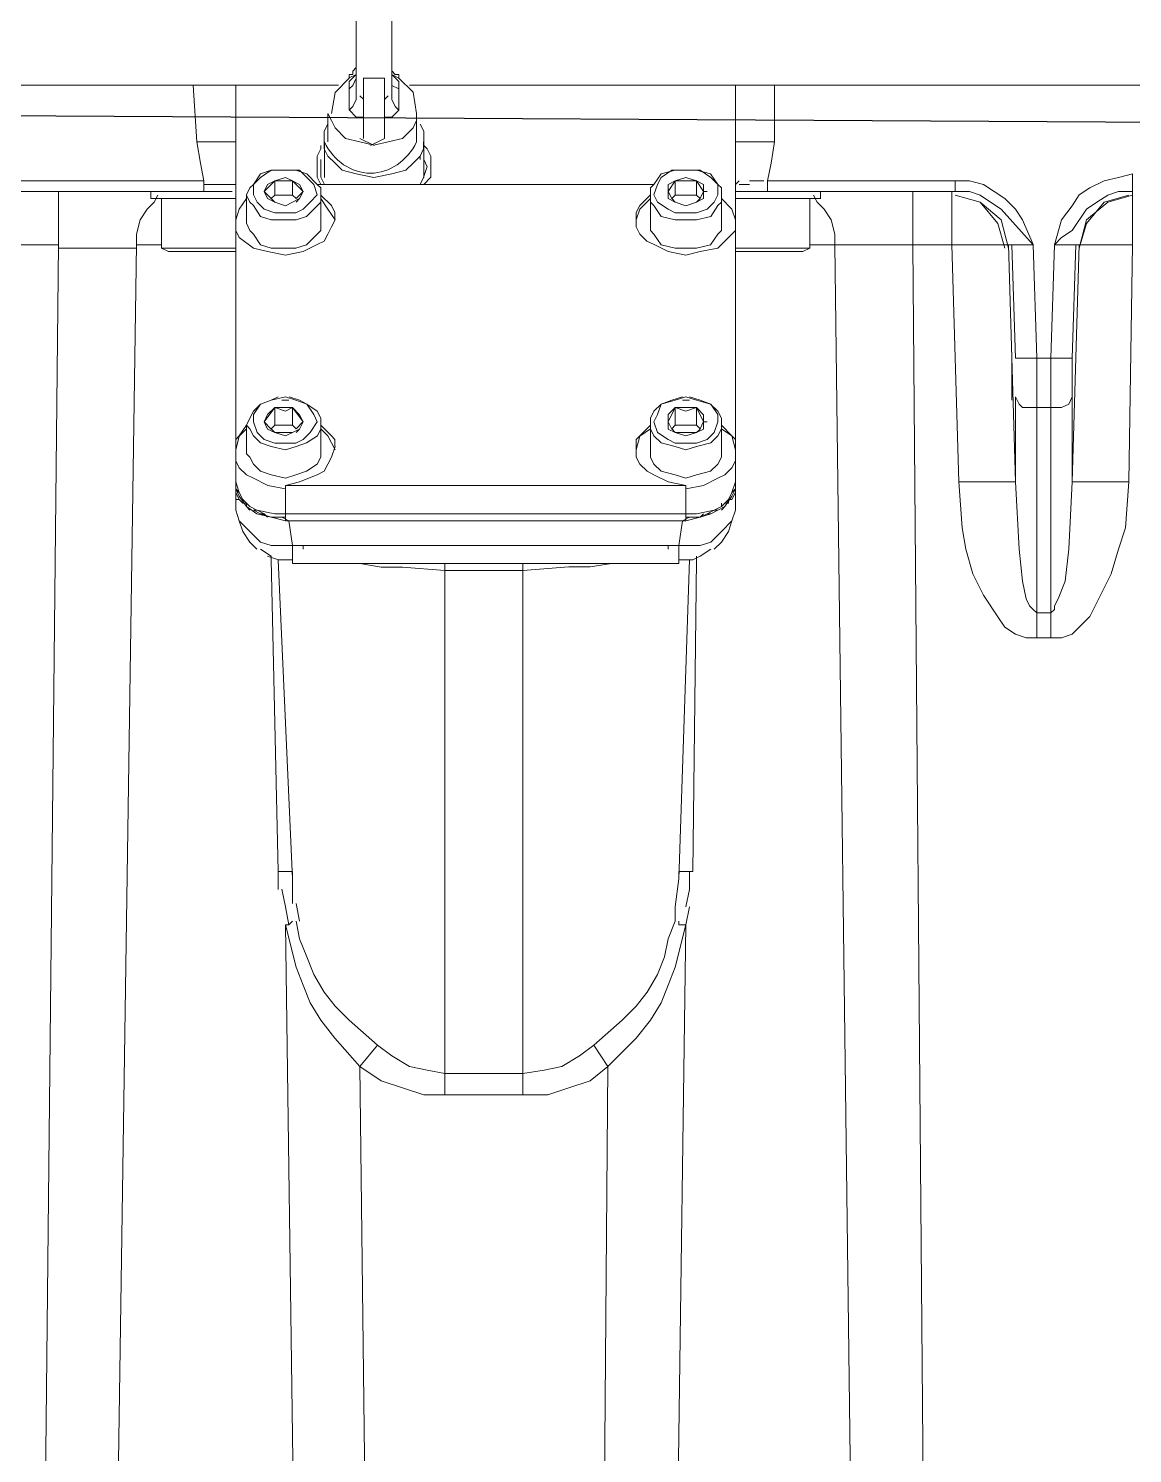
# Model space of a CAD drawing. Header units: inches. Extents: x 23291 to 181956, y 9161 to 51408.
# Drawn here: x 113956.1 to 114173.7, y 36260.5 to 36541.5 of the extents above; entities that cross this region are included whole.
import ezdxf

# ---------------------------------------------------------------- set-up
doc = ezdxf.new("R2010")
doc.units = ezdxf.units.IN
doc.header["$MEASUREMENT"] = 0
doc.layers.add('1', color=3, linetype='Continuous')
doc.layers.add('Dim', color=6, linetype='Continuous', lineweight=13)

# ---------------------------------------------------------------- blocks, each defined once
blk = doc.blocks.new('5')
at = {"layer": '1', "lineweight": 9}
for p, q in [((226.13024, -22.16889), (226.13024, -22.13714)), ((226.13659, -22.13714), (226.13659, -22.16889)), ((226.13024, -22.16191), (226.13024, -22.16254)), ((226.13024, -22.16254), (226.13024, -22.16317)), ((226.13659, -22.16254), (226.13659, -22.16191)), ((226.13659, -22.16317), (226.13659, -22.16254)), ((226.12897, -22.16507), (226.12643, -22.16764)), ((226.13024, -22.16445), (226.12897, -22.16506)), ((226.1296, -22.16446), (226.12897, -22.16446)), ((226.12897, -22.16446), (226.12897, -22.16507)), ((226.12897, -22.16572), (226.13024, -22.16446)), ((226.12897, -22.16507), (226.12897, -22.16507)), ((226.13024, -22.16317), (226.1296, -22.16381)), ((226.1296, -22.16381), (226.1296, -22.16446)), ((226.13024, -22.16507), (226.1296, -22.16638)), ((226.13024, -22.16445), (226.13024, -22.16445)), ((226.13024, -22.16445), (226.13024, -22.16445)), ((226.1315, -22.16507), (226.13342, -22.16507)), ((226.13151, -22.16507), (226.13151, -22.1759)), ((226.13342, -22.16507), (226.13532, -22.16507)), ((226.13532, -22.16507), (226.13532, -22.1759)), ((226.13659, -22.1638), (226.13659, -22.16317)), ((226.13724, -22.16446), (226.13659, -22.1638)), ((226.13659, -22.16445), (226.13659, -22.16445)), ((226.13659, -22.16445), (226.13659, -22.16445)), ((226.13659, -22.16445), (226.13787, -22.16572)), ((226.13659, -22.16445), (226.13659, -22.16445)), ((226.13659, -22.16446), (226.13786, -22.16507)), ((226.13659, -22.16507), (226.13659, -22.16638)), ((226.13786, -22.16446), (226.13724, -22.16446)), ((226.13786, -22.16507), (226.13786, -22.16446)), ((226.13786, -22.16507), (226.13786, -22.16507)), ((226.13787, -22.16508), (226.14041, -22.16763)), ((226.10103, -22.16637), (225.45897, -22.16637)), ((225.57644, -22.16637), (226.12707, -22.16637)), ((226.10167, -22.17651), (226.10103, -22.16637)), ((226.10801, -22.16637), (226.10864, -22.16637)), ((226.10864, -22.16637), (226.10864, -22.19048)), ((226.12643, -22.16764), (226.12579, -22.17141)), ((226.12897, -22.16701), (226.12897, -22.16572)), ((226.1296, -22.16638), (226.12897, -22.16701)), ((226.12897, -22.1708), (226.12897, -22.16701)), ((226.13659, -22.16638), (226.13787, -22.16701)), ((226.13786, -22.167), (226.13786, -22.1708)), ((226.13787, -22.16572), (226.13787, -22.167)), ((226.13977, -22.16637), (226.53352, -22.16637)), ((226.14041, -22.16763), (226.14104, -22.17142)), ((226.1982, -22.19049), (226.1982, -22.16637)), ((226.1982, -22.16637), (226.1982, -22.16637)), ((226.20519, -22.17651), (226.20519, -22.16637)), ((226.74309, -22.16637), (226.2052, -22.16637)), ((226.12897, -22.17081), (226.1296, -22.17017)), ((226.1296, -22.17017), (226.13024, -22.16889)), ((226.13024, -22.16889), (226.13024, -22.16889)), ((226.13087, -22.16825), (226.13152, -22.16888)), ((226.13532, -22.16889), (226.13596, -22.16825)), ((226.13659, -22.16889), (226.13659, -22.16889)), ((226.13659, -22.16889), (226.13724, -22.17017)), ((226.13724, -22.17017), (226.13786, -22.1708)), ((226.12579, -22.17271), (226.12516, -22.17142)), ((226.12516, -22.17142), (226.12516, -22.1765)), ((226.12643, -22.17397), (226.12579, -22.17271)), ((226.13024, -22.17208), (226.12897, -22.17079)), ((226.13151, -22.17208), (226.13024, -22.17208)), ((226.13659, -22.17209), (226.13532, -22.17209)), ((226.13786, -22.1708), (226.13659, -22.17209)), ((226.14104, -22.17271), (226.14041, -22.17397)), ((226.14104, -22.17142), (226.14104, -22.17651)), ((226.14104, -22.17142), (226.14104, -22.17271)), ((226.12516, -22.17335), (226.12451, -22.17461)), ((226.12451, -22.17461), (226.12451, -22.17651)), ((226.12833, -22.17589), (226.12643, -22.17397)), ((226.14041, -22.17397), (226.1385, -22.17589)), ((226.14167, -22.17334), (226.14232, -22.17461)), ((226.14232, -22.17461), (226.14232, -22.17651)), ((226.10863, -22.17651), (226.10167, -22.17651)), ((226.10167, -22.17651), (226.10231, -22.18034)), ((226.12326, -22.17906), (226.1239, -22.17778)), ((226.1239, -22.17778), (226.1239, -22.17714)), ((226.12451, -22.17651), (226.12451, -22.17777)), ((226.12451, -22.17777), (226.12516, -22.17906)), ((226.12452, -22.17651), (226.12452, -22.18287)), ((226.13087, -22.1765), (226.12833, -22.17589)), ((226.13087, -22.1759), (226.13342, -22.17714)), ((226.13341, -22.17713), (226.13087, -22.1765)), ((226.13278, -22.17714), (226.13532, -22.1759)), ((226.13597, -22.1765), (226.13341, -22.17713)), ((226.1385, -22.17589), (226.13597, -22.1765)), ((226.14167, -22.17906), (226.14231, -22.17777)), ((226.14231, -22.17777), (226.14231, -22.17651)), ((226.14232, -22.17651), (226.14232, -22.18287)), ((226.14232, -22.17714), (226.14294, -22.17777)), ((226.14294, -22.17777), (226.14359, -22.17906)), ((226.19821, -22.17651), (226.20519, -22.17651)), ((226.20456, -22.18034), (226.20519, -22.17651)), ((226.10231, -22.18034), (226.10292, -22.1835)), ((226.12326, -22.18096), (226.12326, -22.17906)), ((226.1239, -22.18095), (226.1239, -22.17969)), ((226.12516, -22.17906), (226.12643, -22.18034)), ((226.12643, -22.18034), (226.1277, -22.18159)), ((226.13913, -22.18159), (226.14042, -22.18034)), ((226.14042, -22.18034), (226.14167, -22.17906)), ((226.14168, -22.1797), (226.14168, -22.17906)), ((226.14232, -22.1797), (226.14294, -22.18096)), ((226.14359, -22.17906), (226.14359, -22.18096)), ((226.20392, -22.1835), (226.20456, -22.18034)), ((226.11308, -22.18223), (226.11183, -22.18415)), ((226.11308, -22.18287), (226.11183, -22.18415)), ((226.11499, -22.18158), (226.11308, -22.18223)), ((226.115, -22.18158), (226.11308, -22.18287)), ((226.11754, -22.18158), (226.11499, -22.18158)), ((226.11627, -22.18158), (226.115, -22.18158)), ((226.11564, -22.1835), (226.11754, -22.18287)), ((226.11753, -22.18158), (226.11691, -22.18158)), ((226.11818, -22.18158), (226.11753, -22.18158)), ((226.11944, -22.18159), (226.11754, -22.18159)), ((226.11754, -22.18287), (226.11881, -22.1835)), ((226.12008, -22.18158), (226.11819, -22.18158)), ((226.12136, -22.18224), (226.11944, -22.18159)), ((226.12136, -22.18287), (226.12008, -22.18158)), ((226.12326, -22.18414), (226.12136, -22.18224)), ((226.12261, -22.18415), (226.12136, -22.18287)), ((226.12326, -22.18286), (226.12326, -22.18096)), ((226.1239, -22.18414), (226.12326, -22.18286)), ((226.12389, -22.18286), (226.12389, -22.18096)), ((226.12452, -22.18414), (226.12389, -22.18286)), ((226.1277, -22.18159), (226.13024, -22.18224)), ((226.13024, -22.18224), (226.13341, -22.18287)), ((226.13341, -22.18287), (226.1366, -22.18224)), ((226.1366, -22.18224), (226.13913, -22.18159)), ((226.14231, -22.18287), (226.14169, -22.18413)), ((226.14294, -22.18095), (226.14231, -22.18287)), ((226.14359, -22.18286), (226.14232, -22.18414)), ((226.14359, -22.18096), (226.14359, -22.18286)), ((226.18486, -22.18223), (226.18359, -22.18415)), ((226.18485, -22.18287), (226.18422, -22.18415)), ((226.18678, -22.18158), (226.18485, -22.18287)), ((226.18738, -22.18158), (226.18486, -22.18223)), ((226.18868, -22.18158), (226.18678, -22.18158)), ((226.1893, -22.18158), (226.18738, -22.18158)), ((226.18739, -22.1835), (226.18931, -22.18287)), ((226.18929, -22.18158), (226.18868, -22.18158)), ((226.18994, -22.18158), (226.18929, -22.18158)), ((226.19122, -22.18159), (226.1893, -22.18159)), ((226.18931, -22.18287), (226.19123, -22.1835)), ((226.19185, -22.18158), (226.18993, -22.18158)), ((226.19374, -22.18224), (226.19122, -22.18159)), ((226.19375, -22.18287), (226.19185, -22.18158)), ((226.19502, -22.18414), (226.19374, -22.18224)), ((226.19502, -22.18415), (226.19375, -22.18287)), ((226.2668, -22.18287), (226.26424, -22.1835)), ((226.26933, -22.18224), (226.2668, -22.18287)), ((226.26933, -22.18541), (226.26933, -22.18225)), ((226.10801, -22.18541), (226.06863, -22.18541)), ((226.10293, -22.1835), (226.06864, -22.1835)), ((226.0769, -22.19494), (226.0769, -22.18541)), ((226.09341, -22.18541), (226.09276, -22.18541)), ((226.09341, -22.18541), (226.09341, -22.18667)), ((226.09341, -22.18541), (226.09341, -22.18541)), ((226.10548, -22.18414), (226.10292, -22.18414)), ((226.10293, -22.18541), (226.10293, -22.18351)), ((226.10801, -22.18414), (226.10549, -22.18414)), ((226.10864, -22.18414), (226.10801, -22.18414)), ((226.11118, -22.18476), (226.11055, -22.18603)), ((226.11183, -22.18415), (226.11118, -22.18476)), ((226.11183, -22.18415), (226.11183, -22.18603)), ((226.11373, -22.18541), (226.11565, -22.18351)), ((226.11436, -22.18414), (226.11373, -22.18541)), ((226.11373, -22.18541), (226.11373, -22.18541)), ((226.11373, -22.18541), (226.11373, -22.18541)), ((226.11436, -22.18667), (226.11373, -22.18541)), ((226.11373, -22.18541), (226.115, -22.18667)), ((226.11565, -22.18351), (226.11436, -22.18414)), ((226.11564, -22.1835), (226.11564, -22.1835)), ((226.11564, -22.1835), (226.11564, -22.18603)), ((226.11564, -22.1835), (226.11564, -22.1835)), ((226.11754, -22.1835), (226.11564, -22.1835)), ((226.11881, -22.1835), (226.11754, -22.1835)), ((226.11881, -22.1835), (226.12008, -22.18415)), ((226.12072, -22.18541), (226.11881, -22.18351)), ((226.11882, -22.1835), (226.11882, -22.1835)), ((226.11882, -22.1835), (226.11882, -22.1835)), ((226.11882, -22.1835), (226.11882, -22.18603)), ((226.12072, -22.18541), (226.11945, -22.18667)), ((226.12008, -22.18415), (226.12073, -22.18542)), ((226.12073, -22.18542), (226.12008, -22.18668)), ((226.12072, -22.18541), (226.12072, -22.18541)), ((226.12072, -22.18541), (226.12072, -22.18541)), ((226.12325, -22.18603), (226.12261, -22.18415)), ((226.12326, -22.18414), (226.18359, -22.18414)), ((226.1239, -22.18477), (226.12326, -22.18414)), ((226.1239, -22.18604), (226.1239, -22.18477)), ((226.18359, -22.18415), (226.18294, -22.18476)), ((226.18294, -22.18476), (226.18294, -22.18603)), ((226.18422, -22.18415), (226.18359, -22.18603)), ((226.18612, -22.18541), (226.18739, -22.18351)), ((226.18739, -22.18351), (226.18612, -22.18414)), ((226.18612, -22.18414), (226.18612, -22.18541)), ((226.18612, -22.18541), (226.18612, -22.18541)), ((226.18612, -22.18541), (226.18612, -22.18541)), ((226.18612, -22.18667), (226.18612, -22.18541)), ((226.18612, -22.18541), (226.18679, -22.18667)), ((226.18739, -22.1835), (226.18739, -22.1835)), ((226.18739, -22.1835), (226.18739, -22.1835)), ((226.18739, -22.1835), (226.18739, -22.18603)), ((226.18931, -22.1835), (226.18739, -22.1835)), ((226.19123, -22.1835), (226.18931, -22.1835)), ((226.19122, -22.1835), (226.19122, -22.1835)), ((226.19122, -22.1835), (226.19122, -22.1835)), ((226.19122, -22.1835), (226.19122, -22.18603)), ((226.19122, -22.18351), (226.19248, -22.18541)), ((226.19123, -22.1835), (226.19248, -22.18415)), ((226.19247, -22.18541), (226.19185, -22.18667)), ((226.19311, -22.18541), (226.19247, -22.18541)), ((226.19248, -22.18415), (226.19248, -22.18542)), ((226.19248, -22.18541), (226.19312, -22.18541)), ((226.19248, -22.18542), (226.19248, -22.18668)), ((226.19566, -22.18477), (226.19502, -22.18414)), ((226.19502, -22.18603), (226.19502, -22.18415)), ((226.19566, -22.18604), (226.19566, -22.18477)), ((226.19883, -22.1835), (226.1982, -22.18414)), ((226.1982, -22.18541), (226.23757, -22.18541)), ((226.20073, -22.18414), (226.19883, -22.18414)), ((226.20328, -22.1835), (226.20072, -22.1835)), ((226.20392, -22.1854), (226.20392, -22.1835)), ((226.20392, -22.1835), (226.23694, -22.1835)), ((226.21407, -22.18541), (226.21344, -22.18541)), ((226.21345, -22.18667), (226.21345, -22.18541)), ((226.21345, -22.18541), (226.21345, -22.18541)), ((226.22995, -22.18541), (226.22995, -22.19494)), ((226.23694, -22.1835), (226.23757, -22.1835)), ((226.23694, -22.18541), (226.23694, -22.19494)), ((226.24013, -22.1835), (226.23757, -22.1835)), ((226.23757, -22.1835), (226.23757, -22.1854)), ((226.23757, -22.18541), (226.24013, -22.18541)), ((226.24266, -22.18414), (226.24013, -22.1835)), ((226.24013, -22.18541), (226.24201, -22.18604)), ((226.24457, -22.1854), (226.24266, -22.18414)), ((226.24647, -22.18667), (226.24457, -22.1854)), ((226.2617, -22.18477), (226.2598, -22.18603)), ((226.26424, -22.1835), (226.2617, -22.18477)), ((226.2668, -22.18541), (226.26489, -22.18604)), ((226.26933, -22.18541), (226.2668, -22.18541)), ((226.26933, -22.19494), (226.26933, -22.18541)), ((226.09405, -22.18732), (226.09276, -22.18859)), ((226.09341, -22.18667), (226.10865, -22.18667)), ((226.09468, -22.18604), (226.09405, -22.18732)), ((226.09531, -22.19557), (226.09531, -22.18667)), ((226.09531, -22.18667), (226.09531, -22.19557)), ((226.10928, -22.18858), (226.11056, -22.18667)), ((226.11056, -22.19111), (226.11056, -22.18603)), ((226.11056, -22.18604), (226.11118, -22.18732)), ((226.11118, -22.18732), (226.11183, -22.18793)), ((226.11183, -22.18603), (226.11246, -22.18731)), ((226.11183, -22.18793), (226.11308, -22.18987)), ((226.11246, -22.18731), (226.11373, -22.18858)), ((226.11565, -22.18731), (226.11436, -22.18667)), ((226.11564, -22.18604), (226.11499, -22.18667)), ((226.115, -22.18667), (226.11565, -22.18731)), ((226.11564, -22.18731), (226.11564, -22.18731)), ((226.11564, -22.18731), (226.11564, -22.18731)), ((226.11754, -22.18795), (226.11564, -22.18731)), ((226.11564, -22.18731), (226.11754, -22.18795)), ((226.11882, -22.18604), (226.11565, -22.18604)), ((226.11881, -22.18731), (226.11754, -22.18795)), ((226.11754, -22.18795), (226.11881, -22.18731)), ((226.12008, -22.18668), (226.11881, -22.18731)), ((226.11945, -22.18667), (226.11882, -22.18604)), ((226.11882, -22.18731), (226.11882, -22.18731)), ((226.11882, -22.18731), (226.11882, -22.18731)), ((226.11945, -22.18731), (226.12009, -22.18668)), ((226.12073, -22.18858), (226.12198, -22.18731)), ((226.12135, -22.18987), (226.12327, -22.18793)), ((226.12198, -22.18731), (226.12325, -22.18603)), ((226.12327, -22.18793), (226.12389, -22.18732)), ((226.12389, -22.18732), (226.12389, -22.18603)), ((226.1239, -22.19111), (226.1239, -22.18603)), ((226.1258, -22.18793), (226.1239, -22.18604)), ((226.1239, -22.18667), (226.12516, -22.18858)), ((226.12642, -22.1892), (226.1258, -22.18793)), ((226.18042, -22.1892), (226.18105, -22.18793)), ((226.18105, -22.18793), (226.18294, -22.18603)), ((226.18295, -22.18667), (226.18105, -22.18857)), ((226.18295, -22.19111), (226.18295, -22.18603)), ((226.18295, -22.18604), (226.18295, -22.18732)), ((226.18295, -22.18732), (226.18359, -22.18793)), ((226.18359, -22.18603), (226.18422, -22.18731)), ((226.18359, -22.18793), (226.18486, -22.18987)), ((226.18422, -22.18731), (226.18612, -22.18858)), ((226.18739, -22.18731), (226.18612, -22.18667)), ((226.18678, -22.18667), (226.18739, -22.18731)), ((226.18739, -22.18604), (226.18679, -22.18667)), ((226.19122, -22.18604), (226.18738, -22.18604)), ((226.18739, -22.18731), (226.18739, -22.18731)), ((226.18739, -22.18731), (226.18739, -22.18731)), ((226.18931, -22.18795), (226.18739, -22.18731)), ((226.18739, -22.18731), (226.18931, -22.18795)), ((226.19123, -22.18731), (226.18931, -22.18795)), ((226.18931, -22.18795), (226.19123, -22.18731)), ((226.19185, -22.18667), (226.19122, -22.18604)), ((226.19122, -22.18731), (226.19184, -22.18668)), ((226.19122, -22.18731), (226.19122, -22.18731)), ((226.19122, -22.18731), (226.19122, -22.18731)), ((226.19248, -22.18668), (226.19123, -22.18731)), ((226.19312, -22.18858), (226.19439, -22.18731)), ((226.19376, -22.18987), (226.19503, -22.18793)), ((226.19439, -22.18731), (226.19502, -22.18603)), ((226.19503, -22.18793), (226.19566, -22.18732)), ((226.19566, -22.18603), (226.19566, -22.19111)), ((226.19566, -22.18732), (226.19566, -22.18603)), ((226.19566, -22.18667), (226.19756, -22.18857)), ((226.1982, -22.18667), (226.21346, -22.18667)), ((226.21153, -22.19557), (226.21153, -22.18667)), ((226.21153, -22.18667), (226.21153, -22.19557)), ((226.21216, -22.18604), (226.21281, -22.18732)), ((226.21281, -22.18732), (226.21408, -22.18859)), ((226.24201, -22.18731), (226.23757, -22.18604)), ((226.23757, -22.18604), (226.24201, -22.18731)), ((226.24201, -22.18604), (226.24391, -22.18731)), ((226.2452, -22.19112), (226.24201, -22.18731)), ((226.24201, -22.18731), (226.24582, -22.19049)), ((226.24391, -22.18731), (226.24582, -22.18857)), ((226.24837, -22.18858), (226.24647, -22.18667)), ((226.25853, -22.18795), (226.25663, -22.19048)), ((226.2598, -22.18603), (226.25853, -22.18795)), ((226.26297, -22.18731), (226.26107, -22.18857)), ((226.26424, -22.18732), (226.26107, -22.19112)), ((226.26489, -22.18732), (226.26107, -22.19048)), ((226.26489, -22.18604), (226.26297, -22.18731)), ((226.26868, -22.18604), (226.26424, -22.18732)), ((226.26933, -22.18604), (226.26489, -22.18732)), ((226.09151, -22.19048), (226.09086, -22.19303)), ((226.09276, -22.18859), (226.09151, -22.19048)), ((226.10864, -22.19048), (226.10928, -22.18858)), ((226.10864, -22.19048), (226.10864, -22.19111)), ((226.10864, -22.19048), (226.10864, -22.19048)), ((226.10864, -22.23682), (226.10864, -22.19049)), ((226.10865, -22.1924), (226.10865, -22.19048)), ((226.11308, -22.18987), (226.115, -22.19048)), ((226.11373, -22.18858), (226.11564, -22.18921)), ((226.115, -22.19048), (226.11754, -22.19048)), ((226.11564, -22.18921), (226.11754, -22.18921)), ((226.11754, -22.18921), (226.11944, -22.18921)), ((226.11754, -22.19048), (226.11945, -22.19048)), ((226.11944, -22.18921), (226.12073, -22.18858)), ((226.11945, -22.19048), (226.12135, -22.18987)), ((226.12516, -22.18858), (226.12643, -22.19048)), ((226.12643, -22.19048), (226.12578, -22.19177)), ((226.12642, -22.19048), (226.12642, -22.1892)), ((226.12643, -22.19048), (226.12643, -22.19048)), ((226.18105, -22.18857), (226.18042, -22.19049)), ((226.18042, -22.19048), (226.18042, -22.1892)), ((226.18042, -22.19048), (226.18042, -22.19048)), ((226.18042, -22.19177), (226.18042, -22.19048)), ((226.18486, -22.18987), (226.18739, -22.19048)), ((226.18612, -22.18858), (226.18739, -22.18921)), ((226.18739, -22.18921), (226.18931, -22.18921)), ((226.18739, -22.19048), (226.1893, -22.19048)), ((226.1893, -22.19048), (226.19122, -22.19048)), ((226.18931, -22.18921), (226.19122, -22.18921)), ((226.19122, -22.18921), (226.19312, -22.18858)), ((226.19122, -22.19048), (226.19376, -22.18987)), ((226.19756, -22.18857), (226.1982, -22.19049)), ((226.1982, -22.19048), (226.1982, -22.19048)), ((226.1982, -22.19111), (226.1982, -22.19048)), ((226.1982, -22.19048), (226.1982, -22.1924)), ((226.1982, -22.23682), (226.1982, -22.19049)), ((226.21408, -22.18859), (226.21535, -22.19048)), ((226.21535, -22.19048), (226.21599, -22.19303)), ((226.24582, -22.18857), (226.25155, -22.19494)), ((226.24582, -22.19049), (226.24709, -22.19557)), ((226.24964, -22.19048), (226.24837, -22.18858)), ((226.25155, -22.19493), (226.24964, -22.19048)), ((226.25663, -22.19048), (226.25534, -22.19495)), ((226.26107, -22.18857), (226.25853, -22.19241)), ((226.26107, -22.19048), (226.2598, -22.19556)), ((226.09086, -22.19303), (226.09086, -22.19493)), ((226.10927, -22.19367), (226.10865, -22.1924)), ((226.11118, -22.1924), (226.11056, -22.19111)), ((226.11183, -22.19303), (226.11118, -22.1924)), ((226.11308, -22.19495), (226.11183, -22.19303)), ((226.12325, -22.19303), (226.12135, -22.19495)), ((226.1239, -22.1924), (226.12325, -22.19303)), ((226.1239, -22.19111), (226.1239, -22.1924)), ((226.12516, -22.19303), (226.12451, -22.1943)), ((226.12578, -22.19177), (226.12516, -22.19303)), ((226.18104, -22.19303), (226.18042, -22.19177)), ((226.18233, -22.1943), (226.18104, -22.19303)), ((226.18295, -22.1924), (226.18295, -22.19111)), ((226.18359, -22.19303), (226.18295, -22.1924)), ((226.18486, -22.19495), (226.18359, -22.19303)), ((226.19502, -22.19303), (226.19374, -22.19495)), ((226.19566, -22.1924), (226.19502, -22.19303)), ((226.19566, -22.19111), (226.19566, -22.1924)), ((226.1982, -22.1924), (226.19693, -22.19367)), ((226.21599, -22.19303), (226.21599, -22.19493)), ((226.24647, -22.19557), (226.2452, -22.19112)), ((226.25853, -22.19241), (226.25663, -22.19367)), ((226.26107, -22.19112), (226.2598, -22.19556)), ((226.06928, -22.19494), (226.07691, -22.19494)), ((226.07372, -22.49781), (226.07689, -22.19493)), ((226.09086, -22.19557), (226.07689, -22.19557)), ((226.08642, -22.49782), (226.09086, -22.19493)), ((226.09531, -22.19494), (226.09087, -22.19494)), ((226.10864, -22.19557), (226.0953, -22.19557)), ((226.09658, -22.19619), (226.09531, -22.19556)), ((226.11183, -22.19556), (226.10927, -22.19367)), ((226.11436, -22.19619), (226.11183, -22.19556)), ((226.115, -22.19556), (226.11308, -22.19495)), ((226.11754, -22.19556), (226.115, -22.19556)), ((226.11944, -22.19556), (226.11754, -22.19556)), ((226.12135, -22.19495), (226.11944, -22.19556)), ((226.12326, -22.19493), (226.12072, -22.19619)), ((226.12451, -22.1943), (226.12326, -22.19493)), ((226.1836, -22.19493), (226.18233, -22.1943)), ((226.18613, -22.19619), (226.1836, -22.19493)), ((226.18739, -22.19556), (226.18486, -22.19495)), ((226.1893, -22.19556), (226.18739, -22.19556)), ((226.19122, -22.19556), (226.1893, -22.19556)), ((226.19374, -22.19495), (226.19122, -22.19556)), ((226.19503, -22.19556), (226.19184, -22.19619)), ((226.19693, -22.19367), (226.19503, -22.19556)), ((226.21153, -22.19557), (226.19819, -22.19557)), ((226.21154, -22.19556), (226.21026, -22.19619)), ((226.21599, -22.19494), (226.21153, -22.19494)), ((226.22995, -22.19494), (226.21598, -22.19494)), ((226.2198, -22.49782), (226.21599, -22.19494)), ((226.23249, -22.49782), (226.22995, -22.19494)), ((226.23694, -22.19494), (226.22996, -22.19494)), ((226.2471, -22.19494), (226.23694, -22.19494)), ((226.23822, -22.23746), (226.23695, -22.19494)), ((226.24773, -22.19494), (226.2471, -22.19494)), ((226.24837, -22.23746), (226.2471, -22.19494)), ((226.24837, -22.21526), (226.24773, -22.19494)), ((226.24773, -22.19494), (226.24773, -22.19494)), ((226.24773, -22.19494), (226.24837, -22.19494)), ((226.24837, -22.19494), (226.24964, -22.19494)), ((226.24964, -22.19494), (226.25156, -22.19494)), ((226.25155, -22.19494), (226.25218, -22.21526)), ((226.25535, -22.19494), (226.25472, -22.21526)), ((226.25663, -22.19367), (226.25534, -22.19494)), ((226.25535, -22.19494), (226.25726, -22.19494)), ((226.25726, -22.19494), (226.25791, -22.19494)), ((226.25791, -22.19494), (226.25853, -22.19494)), ((226.25853, -22.23746), (226.2598, -22.19494)), ((226.25853, -22.21526), (226.25916, -22.19494)), ((226.25853, -22.19494), (226.25916, -22.19494)), ((226.2598, -22.19494), (226.25916, -22.19494)), ((226.2598, -22.19494), (226.26933, -22.19494)), ((226.26933, -22.19494), (226.26868, -22.23746)), ((226.10864, -22.19619), (226.09659, -22.19619)), ((226.11755, -22.19683), (226.11436, -22.19619)), ((226.12072, -22.19619), (226.11755, -22.19683)), ((226.1893, -22.19683), (226.18613, -22.19619)), ((226.19184, -22.19619), (226.1893, -22.19683)), ((226.21026, -22.19619), (226.19819, -22.19619)), ((226.24773, -22.22284), (226.24773, -22.21526)), ((226.25217, -22.21526), (226.24838, -22.21526)), ((226.25217, -22.22478), (226.25217, -22.21525)), ((226.25472, -22.21526), (226.25218, -22.21526)), ((226.25853, -22.21526), (226.25472, -22.21526)), ((226.25472, -22.21526), (226.25472, -22.22479)), ((226.25853, -22.22285), (226.25853, -22.21526)), ((226.11308, -22.22351), (226.11183, -22.22478)), ((226.11308, -22.22351), (226.11183, -22.22539)), ((226.11499, -22.22284), (226.11308, -22.22351)), ((226.115, -22.22284), (226.11308, -22.22351)), ((226.11373, -22.22667), (226.11565, -22.22414)), ((226.11565, -22.22414), (226.11436, -22.22539)), ((226.11754, -22.22221), (226.11499, -22.22284)), ((226.11627, -22.22221), (226.115, -22.22284)), ((226.11564, -22.22414), (226.11564, -22.22414)), ((226.11564, -22.22414), (226.11564, -22.22728)), ((226.11564, -22.22414), (226.11564, -22.22414)), ((226.11564, -22.22414), (226.11754, -22.22414)), ((226.11754, -22.22477), (226.11564, -22.22414)), ((226.11753, -22.22284), (226.11691, -22.22284)), ((226.11818, -22.22284), (226.11753, -22.22284)), ((226.11944, -22.22284), (226.11754, -22.22221)), ((226.11754, -22.22414), (226.11881, -22.22414)), ((226.11881, -22.22414), (226.11754, -22.22477)), ((226.12008, -22.22284), (226.11819, -22.22221)), ((226.11881, -22.22414), (226.12008, -22.22541)), ((226.12072, -22.22667), (226.11881, -22.22414)), ((226.11882, -22.22414), (226.11882, -22.22414)), ((226.11882, -22.22414), (226.11882, -22.22414)), ((226.11882, -22.22414), (226.11882, -22.22728)), ((226.12136, -22.22352), (226.11944, -22.22284)), ((226.12136, -22.22351), (226.12008, -22.22284)), ((226.12261, -22.22539), (226.12136, -22.22351)), ((226.12326, -22.22478), (226.12136, -22.22352)), ((226.18486, -22.22351), (226.18359, -22.22478)), ((226.18485, -22.22351), (226.18422, -22.22539)), ((226.18678, -22.22284), (226.18485, -22.22351)), ((226.18738, -22.22284), (226.18486, -22.22351)), ((226.18612, -22.22667), (226.18739, -22.22414)), ((226.18739, -22.22414), (226.18612, -22.22539)), ((226.18868, -22.22221), (226.18678, -22.22284)), ((226.1893, -22.22221), (226.18738, -22.22284)), ((226.18739, -22.22414), (226.18739, -22.22414)), ((226.18739, -22.22414), (226.18739, -22.22728)), ((226.18739, -22.22414), (226.18739, -22.22414)), ((226.18739, -22.22414), (226.18931, -22.22414)), ((226.18931, -22.22477), (226.18739, -22.22414)), ((226.18929, -22.22284), (226.18868, -22.22284)), ((226.18994, -22.22284), (226.18929, -22.22284)), ((226.19122, -22.22284), (226.1893, -22.22221)), ((226.18931, -22.22414), (226.19123, -22.22414)), ((226.19123, -22.22414), (226.18931, -22.22477)), ((226.19185, -22.22284), (226.18993, -22.22221)), ((226.19374, -22.22352), (226.19122, -22.22284)), ((226.19122, -22.22414), (226.19122, -22.22414)), ((226.19122, -22.22414), (226.19122, -22.22414)), ((226.19122, -22.22414), (226.19122, -22.22728)), ((226.19122, -22.22414), (226.19248, -22.22667)), ((226.19123, -22.22414), (226.19248, -22.22541)), ((226.19375, -22.22351), (226.19185, -22.22284)), ((226.19502, -22.22478), (226.19374, -22.22352)), ((226.19502, -22.22539), (226.19375, -22.22351)), ((226.24837, -22.22221), (226.24837, -22.23747)), ((226.249, -22.22353), (226.24838, -22.2222)), ((226.24963, -22.22414), (226.249, -22.22353)), ((226.25217, -22.22414), (226.24963, -22.22414)), ((226.25217, -22.26542), (226.25217, -22.22414)), ((226.25218, -22.22414), (226.25472, -22.22414)), ((226.25472, -22.22414), (226.25472, -22.26542)), ((226.25472, -22.22414), (226.25664, -22.22414)), ((226.25664, -22.22414), (226.25791, -22.22353)), ((226.25791, -22.22353), (226.25853, -22.2222)), ((226.25853, -22.23746), (226.25853, -22.2222)), ((226.11118, -22.22604), (226.11055, -22.22729)), ((226.11183, -22.22478), (226.11118, -22.22604)), ((226.11183, -22.22539), (226.11183, -22.22667)), ((226.11183, -22.22667), (226.11246, -22.22859)), ((226.11436, -22.22539), (226.11373, -22.22667)), ((226.11373, -22.22667), (226.11373, -22.22667)), ((226.11373, -22.22667), (226.11373, -22.22667)), ((226.11436, -22.22798), (226.11373, -22.22667)), ((226.11373, -22.22667), (226.115, -22.22798)), ((226.12072, -22.22666), (226.11945, -22.22797)), ((226.12008, -22.22541), (226.12073, -22.22667)), ((226.12073, -22.22667), (226.12008, -22.22798)), ((226.12072, -22.22667), (226.12072, -22.22667)), ((226.12072, -22.22667), (226.12072, -22.22667)), ((226.12198, -22.22859), (226.12325, -22.22667)), ((226.12325, -22.22667), (226.12261, -22.22539)), ((226.1239, -22.22603), (226.12326, -22.22478)), ((226.1239, -22.22729), (226.1239, -22.22603)), ((226.18359, -22.22478), (226.18294, -22.22604)), ((226.18294, -22.22604), (226.18294, -22.22729)), ((226.18422, -22.22539), (226.18359, -22.22667)), ((226.18359, -22.22667), (226.18422, -22.22859)), ((226.18612, -22.22539), (226.18612, -22.22667)), ((226.18612, -22.22667), (226.18612, -22.22667)), ((226.18612, -22.22667), (226.18612, -22.22667)), ((226.18612, -22.22798), (226.18612, -22.22667)), ((226.18612, -22.22667), (226.18679, -22.22798)), ((226.19247, -22.22666), (226.19185, -22.22797)), ((226.19311, -22.22667), (226.19247, -22.22667)), ((226.19248, -22.22541), (226.19248, -22.22667)), ((226.19248, -22.22667), (226.19312, -22.22667)), ((226.19248, -22.22667), (226.19248, -22.22798)), ((226.19439, -22.22859), (226.19502, -22.22667)), ((226.19566, -22.22603), (226.19502, -22.22478)), ((226.19502, -22.22667), (226.19502, -22.22539)), ((226.19566, -22.22729), (226.19566, -22.22603)), ((226.10864, -22.22986), (226.10928, -22.22922)), ((226.10928, -22.22924), (226.10864, -22.23174)), ((226.10928, -22.22922), (226.11056, -22.22728)), ((226.11056, -22.22797), (226.10928, -22.22924)), ((226.11056, -22.2324), (226.11056, -22.22729)), ((226.11056, -22.22729), (226.11118, -22.22796)), ((226.11118, -22.22796), (226.11183, -22.22923)), ((226.11183, -22.22923), (226.11308, -22.23047)), ((226.11246, -22.22859), (226.11373, -22.22986)), ((226.11565, -22.22859), (226.11436, -22.22798)), ((226.11564, -22.22729), (226.11499, -22.22796)), ((226.115, -22.22797), (226.11565, -22.22858)), ((226.11564, -22.22859), (226.11564, -22.22859)), ((226.11564, -22.22859), (226.11564, -22.22859)), ((226.11754, -22.22922), (226.11564, -22.22859)), ((226.11564, -22.22859), (226.11754, -22.22859)), ((226.11882, -22.22729), (226.11565, -22.22729)), ((226.11881, -22.22859), (226.11754, -22.22922)), ((226.11754, -22.22859), (226.11881, -22.22859)), ((226.12008, -22.22798), (226.11881, -22.22859)), ((226.11945, -22.22797), (226.11882, -22.2273)), ((226.11882, -22.22859), (226.11882, -22.22859)), ((226.11882, -22.22859), (226.11882, -22.22859)), ((226.11945, -22.22859), (226.12009, -22.22798)), ((226.12073, -22.22986), (226.12198, -22.22859)), ((226.12135, -22.23047), (226.12327, -22.22923)), ((226.12327, -22.22923), (226.12389, -22.22796)), ((226.12389, -22.22796), (226.12389, -22.22729)), ((226.1239, -22.2324), (226.1239, -22.22729)), ((226.1258, -22.22923), (226.1239, -22.22729)), ((226.12516, -22.22923), (226.1239, -22.22796)), ((226.12643, -22.23174), (226.12516, -22.22923)), ((226.12642, -22.22986), (226.1258, -22.22923)), ((226.18042, -22.22986), (226.18105, -22.22922)), ((226.18105, -22.22924), (226.18042, -22.23174)), ((226.18105, -22.22922), (226.18294, -22.22728)), ((226.18295, -22.22797), (226.18105, -22.22924)), ((226.18295, -22.2324), (226.18295, -22.22729)), ((226.18295, -22.22729), (226.18295, -22.22796)), ((226.18295, -22.22796), (226.18359, -22.22923)), ((226.18359, -22.22923), (226.18486, -22.23047)), ((226.18422, -22.22859), (226.18612, -22.22986)), ((226.18739, -22.22859), (226.18612, -22.22798)), ((226.18678, -22.22797), (226.18739, -22.22858)), ((226.18739, -22.22729), (226.18679, -22.22796)), ((226.19122, -22.22729), (226.18738, -22.22729)), ((226.18739, -22.22859), (226.18739, -22.22859)), ((226.18739, -22.22859), (226.18739, -22.22859)), ((226.18931, -22.22922), (226.18739, -22.22859)), ((226.18739, -22.22859), (226.18931, -22.22859)), ((226.19123, -22.22859), (226.18931, -22.22922)), ((226.18931, -22.22859), (226.19123, -22.22859)), ((226.19185, -22.22797), (226.19122, -22.2273)), ((226.19122, -22.22859), (226.19184, -22.22798)), ((226.19122, -22.22859), (226.19122, -22.22859)), ((226.19122, -22.22859), (226.19122, -22.22859)), ((226.19248, -22.22798), (226.19123, -22.22859)), ((226.19312, -22.22986), (226.19439, -22.22859)), ((226.19376, -22.23047), (226.19503, -22.22923)), ((226.19503, -22.22923), (226.19566, -22.22796)), ((226.19566, -22.22729), (226.19566, -22.2324)), ((226.19756, -22.22923), (226.19566, -22.22729)), ((226.19566, -22.22796), (226.19566, -22.22729)), ((226.19755, -22.22923), (226.19566, -22.22796)), ((226.1982, -22.23174), (226.19755, -22.22923)), ((226.1982, -22.22986), (226.19756, -22.22923)), ((226.10864, -22.23112), (226.10864, -22.22986)), ((226.10864, -22.23174), (226.10864, -22.23239)), ((226.11308, -22.23047), (226.115, -22.23113)), ((226.11373, -22.22986), (226.11564, -22.23049)), ((226.115, -22.23113), (226.11754, -22.23174)), ((226.11564, -22.23049), (226.11754, -22.23049)), ((226.11754, -22.23049), (226.11944, -22.23049)), ((226.11754, -22.23174), (226.11945, -22.23113)), ((226.11944, -22.23049), (226.12073, -22.22986)), ((226.11945, -22.23113), (226.12135, -22.23047)), ((226.12643, -22.23112), (226.12578, -22.23304)), ((226.12642, -22.23113), (226.12642, -22.22986)), ((226.12643, -22.23174), (226.12643, -22.23174)), ((226.18042, -22.23112), (226.18042, -22.22986)), ((226.18042, -22.23304), (226.18042, -22.23112)), ((226.18042, -22.23174), (226.18042, -22.23174)), ((226.18486, -22.23047), (226.18739, -22.23113)), ((226.18612, -22.22986), (226.18739, -22.23049)), ((226.18739, -22.23049), (226.18931, -22.23049)), ((226.18739, -22.23113), (226.1893, -22.23174)), ((226.1893, -22.23174), (226.19122, -22.23113)), ((226.18931, -22.23049), (226.19122, -22.23049)), ((226.19122, -22.23049), (226.19312, -22.22986)), ((226.19122, -22.23113), (226.19376, -22.23047)), ((226.1982, -22.23113), (226.1982, -22.22986)), ((226.1982, -22.23174), (226.1982, -22.2324)), ((226.10864, -22.23366), (226.10864, -22.23239)), ((226.10928, -22.23492), (226.10864, -22.23366)), ((226.11118, -22.23303), (226.11056, -22.2324)), ((226.11183, -22.23429), (226.11118, -22.23303)), ((226.11308, -22.23554), (226.11183, -22.23429)), ((226.12325, -22.23429), (226.12135, -22.23554)), ((226.1239, -22.23303), (226.12325, -22.23429)), ((226.1239, -22.2324), (226.1239, -22.23303)), ((226.12516, -22.23428), (226.12451, -22.23555)), ((226.12578, -22.23304), (226.12516, -22.23428)), ((226.18105, -22.23428), (226.18042, -22.23304)), ((226.18234, -22.23555), (226.18105, -22.23428)), ((226.18295, -22.23303), (226.18295, -22.2324)), ((226.18359, -22.23429), (226.18295, -22.23303)), ((226.18486, -22.23554), (226.18359, -22.23429)), ((226.19502, -22.23429), (226.19374, -22.23554)), ((226.19566, -22.23303), (226.19502, -22.23429)), ((226.19566, -22.2324), (226.19566, -22.23303)), ((226.1982, -22.23366), (226.19755, -22.23493)), ((226.1982, -22.2324), (226.1982, -22.23682)), ((226.1982, -22.2324), (226.1982, -22.23366)), ((226.10864, -22.23746), (226.10864, -22.23682)), ((226.11055, -22.23619), (226.10928, -22.23492)), ((226.11183, -22.23682), (226.11055, -22.23619)), ((226.11437, -22.2381), (226.11183, -22.23682)), ((226.115, -22.23619), (226.11308, -22.23554)), ((226.11754, -22.23682), (226.115, -22.23619)), ((226.11944, -22.23619), (226.11754, -22.23682)), ((226.12135, -22.23554), (226.11944, -22.23619)), ((226.12326, -22.23618), (226.12009, -22.23747)), ((226.12451, -22.23555), (226.12326, -22.23618)), ((226.18359, -22.23618), (226.18234, -22.23555)), ((226.18613, -22.23747), (226.18359, -22.23618)), ((226.18739, -22.23619), (226.18486, -22.23554)), ((226.1893, -22.23682), (226.18739, -22.23619)), ((226.19122, -22.23619), (226.1893, -22.23682)), ((226.19374, -22.23554), (226.19122, -22.23619)), ((226.19503, -22.23682), (226.19247, -22.23811)), ((226.19628, -22.23619), (226.19503, -22.23682)), ((226.19755, -22.23493), (226.19628, -22.23619)), ((226.1982, -22.23683), (226.1982, -22.23746)), ((226.10864, -22.23746), (226.10864, -22.23809)), ((226.10864, -22.23809), (226.10864, -22.23746)), ((226.10864, -22.23746), (226.10928, -22.23936)), ((226.10864, -22.24252), (226.10864, -22.2381)), ((226.10864, -22.2381), (226.10864, -22.23871)), ((226.10864, -22.23872), (226.10864, -22.2381)), ((226.10864, -22.2381), (226.10864, -22.23872)), ((226.10864, -22.23871), (226.10928, -22.23936)), ((226.10928, -22.24001), (226.10864, -22.23873)), ((226.10927, -22.24064), (226.10865, -22.23935)), ((226.10928, -22.23936), (226.10991, -22.24062)), ((226.11754, -22.23872), (226.11437, -22.2381)), ((226.1893, -22.2381), (226.11753, -22.2381)), ((226.11754, -22.2381), (226.11754, -22.23871)), ((226.11754, -22.23871), (226.11754, -22.24444)), ((226.12009, -22.23747), (226.11755, -22.2381)), ((226.1893, -22.2381), (226.18613, -22.23747)), ((226.1893, -22.23871), (226.1893, -22.2381)), ((226.19247, -22.23811), (226.1893, -22.23872)), ((226.1893, -22.24444), (226.1893, -22.23871)), ((226.19756, -22.23935), (226.19693, -22.24063)), ((226.1982, -22.23872), (226.19755, -22.24002)), ((226.1982, -22.23935), (226.19755, -22.24064)), ((226.1982, -22.23747), (226.19756, -22.23935)), ((226.19756, -22.23935), (226.1982, -22.23872)), ((226.1982, -22.23746), (226.1982, -22.23809)), ((226.1982, -22.23809), (226.1982, -22.23746)), ((226.1982, -22.23746), (226.1982, -22.23809)), ((226.1982, -22.23872), (226.1982, -22.23809)), ((226.1982, -22.24252), (226.1982, -22.2381)), ((226.1982, -22.2381), (226.1982, -22.23871)), ((226.1982, -22.23871), (226.1982, -22.2381)), ((226.23884, -22.24572), (226.23822, -22.23746)), ((226.23822, -22.23746), (226.24837, -22.23746)), ((226.24837, -22.23746), (226.249, -22.24954)), ((226.25853, -22.23747), (226.25791, -22.24954)), ((226.26868, -22.23746), (226.25853, -22.23746)), ((226.26806, -22.24571), (226.26869, -22.23746)), ((226.10864, -22.24063), (226.10928, -22.24063)), ((226.10992, -22.24127), (226.10927, -22.24064)), ((226.11055, -22.24189), (226.10928, -22.24001)), ((226.10991, -22.24062), (226.11118, -22.24189)), ((226.10992, -22.24063), (226.10992, -22.24126)), ((226.10992, -22.24126), (226.11056, -22.24126)), ((226.11245, -22.24317), (226.11055, -22.24189)), ((226.11056, -22.24126), (226.11056, -22.2419)), ((226.11056, -22.24189), (226.11118, -22.24252)), ((226.11118, -22.24189), (226.11245, -22.24252)), ((226.19628, -22.24188), (226.19376, -22.24318)), ((226.19566, -22.24188), (226.19439, -22.24253)), ((226.19693, -22.24063), (226.19566, -22.24188)), ((226.19566, -22.24189), (226.19566, -22.24127)), ((226.19566, -22.24252), (226.19629, -22.24189)), ((226.19755, -22.24002), (226.19628, -22.24188)), ((226.19628, -22.24126), (226.19693, -22.24063)), ((226.19629, -22.24127), (226.19694, -22.24127)), ((226.19693, -22.24063), (226.19756, -22.24063)), ((226.19694, -22.24127), (226.19694, -22.24064)), ((226.10928, -22.24444), (226.10864, -22.24252)), ((226.10865, -22.24252), (226.10927, -22.24444)), ((226.10927, -22.24444), (226.11119, -22.24636)), ((226.10991, -22.24636), (226.10928, -22.24444)), ((226.11308, -22.24318), (226.11183, -22.24252)), ((226.11183, -22.24252), (226.11245, -22.24252)), ((226.11245, -22.24252), (226.11564, -22.24317)), ((226.11499, -22.24381), (226.11245, -22.24317)), ((226.11246, -22.24252), (226.11373, -22.24318)), ((226.11308, -22.24318), (226.11373, -22.24318)), ((226.11499, -22.24381), (226.11308, -22.24318)), ((226.11373, -22.24318), (226.11436, -22.24379)), ((226.11691, -22.24381), (226.11499, -22.24381)), ((226.11754, -22.24444), (226.11499, -22.24381)), ((226.115, -22.2438), (226.11565, -22.2438)), ((226.11564, -22.24318), (226.11754, -22.24318)), ((226.11565, -22.2438), (226.11754, -22.2438)), ((226.11818, -22.24444), (226.11691, -22.24381)), ((226.1893, -22.24318), (226.11753, -22.24318)), ((226.11754, -22.24444), (226.11754, -22.24318)), ((226.11754, -22.24444), (226.18931, -22.24444)), ((226.18931, -22.24444), (226.11754, -22.24444)), ((226.11882, -22.24889), (226.11817, -22.24444)), ((226.11818, -22.24444), (226.18868, -22.24444)), ((226.18868, -22.24444), (226.18803, -22.24889)), ((226.18868, -22.24444), (226.18993, -22.24381)), ((226.19122, -22.24318), (226.1893, -22.24318)), ((226.1893, -22.24318), (226.1893, -22.24444)), ((226.1893, -22.2438), (226.19122, -22.2438)), ((226.19184, -22.2438), (226.1893, -22.24443)), ((226.18993, -22.24381), (226.19185, -22.24381)), ((226.19439, -22.24253), (226.19122, -22.24318)), ((226.19122, -22.2438), (226.19184, -22.2438)), ((226.19376, -22.24318), (226.19184, -22.2438)), ((226.19184, -22.2438), (226.19247, -22.24319)), ((226.19185, -22.24381), (226.19312, -22.24317)), ((226.19439, -22.24253), (226.19311, -22.24318)), ((226.19311, -22.24318), (226.19376, -22.24318)), ((226.19312, -22.24317), (226.19439, -22.24252)), ((226.19438, -22.24252), (226.19503, -22.24252)), ((226.19755, -22.24444), (226.19566, -22.24636)), ((226.19693, -22.24636), (226.19755, -22.24444)), ((226.19755, -22.24444), (226.1982, -22.24252)), ((226.1982, -22.24252), (226.19755, -22.24444)), ((226.11118, -22.24824), (226.10991, -22.24636)), ((226.11119, -22.24636), (226.11309, -22.24825)), ((226.19566, -22.24636), (226.19376, -22.24824)), ((226.19566, -22.24824), (226.19693, -22.24636)), ((226.23947, -22.24954), (226.23884, -22.24572)), ((226.26681, -22.24954), (226.26806, -22.24571)), ((226.11245, -22.24954), (226.11118, -22.24824)), ((226.11308, -22.24954), (226.115, -22.25079)), ((226.11309, -22.24825), (226.115, -22.24889)), ((226.115, -22.24889), (226.11882, -22.24889)), ((226.18803, -22.24889), (226.11882, -22.24889)), ((226.11882, -22.25208), (226.11882, -22.24889)), ((226.12072, -22.24954), (226.12072, -22.24889)), ((226.18612, -22.24889), (226.18612, -22.24954)), ((226.18803, -22.24889), (226.18803, -22.25208)), ((226.19184, -22.24889), (226.18803, -22.24889)), ((226.19376, -22.24824), (226.19184, -22.24889)), ((226.19185, -22.25078), (226.19376, -22.24954)), ((226.19438, -22.24954), (226.19566, -22.24824)), ((226.24074, -22.25395), (226.23947, -22.24954)), ((226.249, -22.24954), (226.24963, -22.25525)), ((226.25791, -22.24954), (226.25726, -22.25524)), ((226.2655, -22.25395), (226.26681, -22.24954)), ((226.11436, -22.25078), (226.11628, -22.25141)), ((226.115, -22.25078), (226.115, -22.25141)), ((226.115, -22.25141), (226.11627, -22.30732)), ((226.11882, -22.30859), (226.11627, -22.25143)), ((226.11628, -22.25141), (226.11818, -22.25141)), ((226.11818, -22.25142), (226.11882, -22.25142)), ((226.18803, -22.25208), (226.11882, -22.25208)), ((226.13469, -22.25272), (226.13087, -22.25207)), ((226.14611, -22.25208), (226.14611, -22.3435)), ((226.16009, -22.25333), (226.16009, -22.25207)), ((226.17597, -22.25208), (226.17215, -22.25271)), ((226.18995, -22.25142), (226.18803, -22.30859)), ((226.18803, -22.25142), (226.18868, -22.25142)), ((226.18868, -22.25141), (226.19058, -22.25141)), ((226.19058, -22.25141), (226.19185, -22.25078)), ((226.19058, -22.30731), (226.19122, -22.25143)), ((226.19122, -22.25143), (226.19122, -22.25077)), ((226.1385, -22.25272), (226.13469, -22.25272)), ((226.14611, -22.25333), (226.1385, -22.25272)), ((226.16009, -22.25333), (226.14611, -22.25333)), ((226.16009, -22.34349), (226.16009, -22.25333)), ((226.16834, -22.25271), (226.1601, -22.25334)), ((226.17215, -22.25271), (226.16834, -22.25271)), ((226.24266, -22.25778), (226.24074, -22.25395)), ((226.2636, -22.25778), (226.2655, -22.25395)), ((226.24963, -22.25525), (226.25027, -22.25842)), ((226.25726, -22.25524), (226.25599, -22.25842)), ((226.2452, -22.26162), (226.24266, -22.25778)), ((226.25027, -22.25842), (226.2509, -22.2597)), ((226.2509, -22.2597), (226.25154, -22.26033)), ((226.25599, -22.25842), (226.25535, -22.25968)), ((226.25535, -22.25968), (226.25535, -22.26034)), ((226.2617, -22.2616), (226.2636, -22.25778)), ((226.24647, -22.2635), (226.2452, -22.26162)), ((226.25154, -22.26033), (226.25217, -22.26094)), ((226.25472, -22.26095), (226.25218, -22.26095)), ((226.25535, -22.26034), (226.25472, -22.26095)), ((226.2598, -22.2635), (226.2617, -22.2616)), ((226.24837, -22.26478), (226.24647, -22.2635)), ((226.25027, -22.26541), (226.24837, -22.26478)), ((226.25664, -22.26542), (226.25853, -22.26478)), ((226.25853, -22.26478), (226.2598, -22.2635)), ((226.25217, -22.26541), (226.25027, -22.26541)), ((226.25472, -22.26542), (226.25218, -22.26542)), ((226.25472, -22.26542), (226.25664, -22.26542)), ((226.11627, -22.30669), (226.11627, -22.31049)), ((226.11627, -22.30731), (226.11754, -22.30731)), ((226.11754, -22.30731), (226.11819, -22.30731)), ((226.11819, -22.30731), (226.11881, -22.30731)), ((226.11882, -22.30731), (226.11882, -22.30859)), ((226.18803, -22.30859), (226.18803, -22.3073)), ((226.18803, -22.30731), (226.18868, -22.30731)), ((226.18868, -22.30731), (226.18931, -22.30731)), ((226.18931, -22.30731), (226.19058, -22.30731)), ((226.18994, -22.30859), (226.18994, -22.3073)), ((226.18994, -22.31048), (226.18994, -22.30797)), ((226.11691, -22.31048), (226.11754, -22.31364)), ((226.11882, -22.30859), (226.11882, -22.31303)), ((226.18739, -22.31365), (226.18804, -22.30859)), ((226.1893, -22.31365), (226.18995, -22.31049)), ((226.11945, -22.31303), (226.12009, -22.31619)), ((226.11754, -22.31365), (226.11818, -22.31683)), ((226.18739, -22.3162), (226.18739, -22.31365)), ((226.18993, -22.31364), (226.1893, -22.31685)), ((226.11945, -22.32445), (226.11754, -22.31684)), ((226.11754, -22.31684), (226.12008, -22.49782)), ((226.11754, -22.31684), (226.11818, -22.31684)), ((226.11818, -22.31684), (226.11881, -22.31621)), ((226.11945, -22.3162), (226.12009, -22.31936)), ((226.18613, -22.31936), (226.18738, -22.3162)), ((226.1893, -22.31685), (226.18678, -22.49782)), ((226.18739, -22.32445), (226.1893, -22.31684)), ((226.18803, -22.31684), (226.18803, -22.31621)), ((226.1893, -22.31684), (226.18803, -22.31684)), ((226.12009, -22.31936), (226.12136, -22.32257)), ((226.1855, -22.32257), (226.18613, -22.31936)), ((226.12136, -22.32257), (226.12262, -22.32573)), ((226.18423, -22.32573), (226.1855, -22.32257)), ((226.12073, -22.32766), (226.11945, -22.32445)), ((226.12262, -22.32573), (226.12451, -22.32891)), ((226.18234, -22.32891), (226.18423, -22.32573)), ((226.18612, -22.32766), (226.18739, -22.32445)), ((226.12198, -22.33082), (226.12073, -22.32766)), ((226.18486, -22.33082), (226.18612, -22.32766)), ((226.12389, -22.33396), (226.12198, -22.33082)), ((226.12451, -22.32891), (226.12643, -22.33144)), ((226.12643, -22.33144), (226.12897, -22.33397)), ((226.17788, -22.33397), (226.18042, -22.33144)), ((226.18042, -22.33144), (226.18234, -22.32891)), ((226.18295, -22.33396), (226.18486, -22.33082)), ((226.12642, -22.33714), (226.12389, -22.33396)), ((226.12897, -22.33397), (226.13404, -22.33844)), ((226.17279, -22.33844), (226.17788, -22.33397)), ((226.18042, -22.33714), (226.18295, -22.33396)), ((226.13088, -22.34224), (226.12642, -22.33714)), ((226.13087, -22.34225), (226.13404, -22.33843)), ((226.13404, -22.33844), (226.1366, -22.34032)), ((226.17025, -22.34032), (226.17279, -22.33844)), ((226.17279, -22.33843), (226.17534, -22.34225)), ((226.17534, -22.34225), (226.18042, -22.33714)), ((226.1366, -22.34032), (226.13977, -22.34224)), ((226.16708, -22.34223), (226.17025, -22.34032)), ((226.1347, -22.34479), (226.13086, -22.34224)), ((226.13086, -22.34224), (226.13278, -22.49781)), ((226.13977, -22.34224), (226.14294, -22.34289)), ((226.14294, -22.34289), (226.14611, -22.3435)), ((226.14611, -22.34349), (226.14611, -22.34733)), ((226.14611, -22.3435), (226.1601, -22.3435)), ((226.16009, -22.3435), (226.16391, -22.34289)), ((226.16009, -22.34733), (226.16009, -22.34349)), ((226.16391, -22.34289), (226.16708, -22.34223)), ((226.17533, -22.34225), (226.17216, -22.3448)), ((226.17406, -22.49782), (226.17533, -22.34225)), ((226.13851, -22.34606), (226.1347, -22.34479)), ((226.14232, -22.34732), (226.13851, -22.34606)), ((226.16835, -22.34604), (226.16455, -22.34733)), ((226.17216, -22.3448), (226.16835, -22.34604)), ((226.14612, -22.34732), (226.14232, -22.34732)), ((226.14611, -22.34733), (226.1601, -22.34733)), ((226.16455, -22.34733), (226.16009, -22.34733))]:
    blk.add_line(p, q, dxfattribs=at)
blk.add_ellipse((226.13278, -22.17136), major_axis=(0, 0.01076), ratio=0.874097, start_param=2.069123, end_param=4.214062, dxfattribs=at)

msp = doc.modelspace()

# ---------------------------------------------------------------- linework, layer by layer
msp.add_line((114974.5, 36518.28), (113119.6, 36529.21))
msp.add_open_spline([(102008.15, 38756.27), (103204.48, 38248.03), (105131.89, 37390.91), (109175.85, 35826.99), (112823.77, 35070.29), (117769.55, 35070.29), (121406.78, 35085.26), (123831.05, 35070.17)], degree=3, knots=[0, 0, 0, 0, 3.550687, 7.088547, 10.454406, 13.763203, 20.376363, 20.376363, 20.376363, 20.376363])
msp.add_open_spline([(102008.15, 38756.27), (103204.48, 38248.03), (105131.89, 37390.91), (109175.85, 35826.99), (112823.77, 35070.29), (117769.55, 35070.29), (121406.78, 35085.26), (123831.05, 35070.17)], degree=3, knots=[0, 0, 0, 0, 3.550687, 7.088547, 10.454406, 13.763203, 20.376363, 20.376363, 20.376363, 20.376363])

# ---------------------------------------------------------------- block references
at = {"layer": 'Dim', "xscale": 1100, "yscale": 1100, "zscale": 1100}
msp.add_blockref('5', (-134722.54, 60913.32), dxfattribs=at)

doc.saveas('drawing.dxf')
